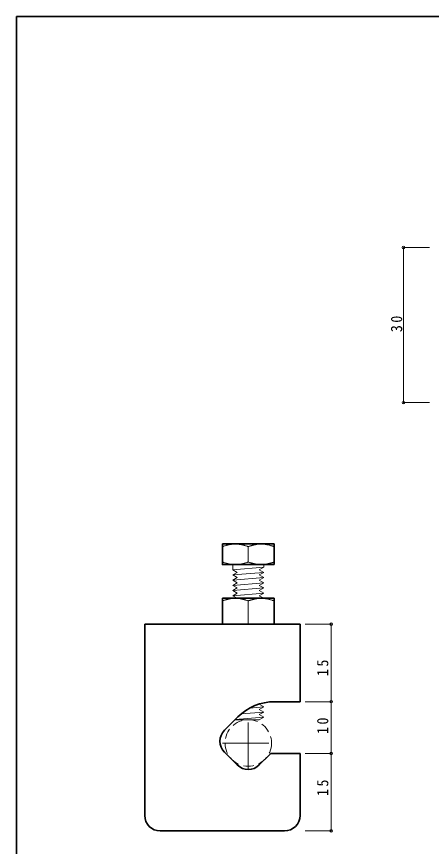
# Model space of a CAD drawing. Units: millimetres on the paper. Extents: x -195 to 195, y -138 to 138.
# Drawn here: x -194.8 to -114.6, y -23 to 137.5 of the extents above; entities that cross this region are included whole.
import ezdxf

# ---------------------------------------------------------------- set-up
doc = ezdxf.new("R2010")
doc.units = ezdxf.units.MM
doc.header["$PDMODE"] = 32
doc.header["$PDSIZE"] = 0.5
doc.linetypes.add('CHAIN2', pattern=[12, 9, -1, 1, -1])
doc.linetypes.add('DASHED2', pattern=[3, 2, -1])
for name, color, linetype, lineweight in [('2-0_吊りボルト', 4, 'Continuous', 18), ('2-1_寸法', 4, 'Continuous', 18), ('2-3_金具', 4, 'Continuous', 18), ('2-B_ボルト', 4, 'Continuous', 18), ('F-0_図面枠', 4, 'Continuous', 18)]:
    doc.layers.add(name, color=color, linetype=linetype, lineweight=lineweight)
doc.styles.add('ＭＳ ゴシック', font='')
doc.styles.get('ＭＳ ゴシック').set_extended_font_data('MS Gothic')

msp = doc.modelspace()

# ---------------------------------------------------------------- linework, layer by layer
at = {"layer": '2-0_吊りボルト'}
msp.add_line((-120, 92.836), (-120, 62.836), dxfattribs=at)
at = {"layer": '2-0_吊りボルト', "linetype": 'CHAIN2'}
msp.add_line((-155.453, -3), (-155.475, -3), dxfattribs=at)
at = {"layer": '2-0_吊りボルト', "linetype": 'DASHED2'}
msp.add_circle((-149.999, -3), 4.5, dxfattribs=at)
at = {"layer": '2-1_寸法'}
for p, q in [((-120, 92.836), (-115, 92.836)), ((-120, 62.836), (-115, 62.836)), ((-133.999, 20), (-138.999, 20)), ((-133.999, 5), (-133.999, 20)), ((-133.999, 5), (-138.999, 5)), ((-133.999, 5), (-133.999, -5)), ((-133.999, -5), (-138.999, -5)), ((-133.999, -5), (-133.999, -20)), ((-133.999, -20), (-138.999, -20))]:
    msp.add_line(p, q, dxfattribs=at)
at = {"layer": '2-1_寸法', "linetype": 'CHAIN2'}
for p, q in [((-149.999, -8), (-149.999, 2)), ((-154.999, -3), (-144.999, -3))]:
    msp.add_line(p, q, dxfattribs=at)
at = {"layer": '2-1_寸法'}
for p in [(-120, 92.836), (-120, 62.836), (-133.999, 20), (-133.999, 5), (-133.999, -5), (-133.999, -20)]:
    msp.add_point(p, dxfattribs=at)
at = {"layer": '2-3_金具', "color": 7, "lineweight": 35}
for p, q in [((-169.999, -17), (-169.999, 20)), ((-139.999, 20), (-169.999, 20)), ((-139.999, 5), (-139.999, 20)), ((-144.928, 5), (-139.999, 5)), ((-151.999, 2.071), (-154.595, -0.525)), ((-154.595, -4.768), (-153.181, -6.182)), ((-152.12, -7.243), (-153.181, -6.182)), ((-147.877, -7.243), (-145.635, -5)), ((-139.999, -5), (-145.635, -5)), ((-139.999, -17), (-139.999, -5)), ((-142.999, -20), (-166.999, -20))]:
    msp.add_line(p, q, dxfattribs=at)
for centre, radius, start, end in [((-144.928, -5), 10, 90, 135), ((-152.474, -2.646), 3, 135, 225), ((-149.999, -5.121), 3, 225, 315), ((-166.999, -17), 3, 180, 270), ((-142.999, -17), 3, 270, 0)]:
    msp.add_arc(centre, radius, start, end, dxfattribs=at)
at = {"layer": '2-B_ボルト'}
for p, q in [((-149.999, 35), (-149.999, 32)), ((-152.999, 30.5), (-152.999, 31.5)), ((-152.999, 30.5), (-146.999, 31)), ((-152.999, 30.5), (-152.133, 30)), ((-146.999, 31), (-147.865, 30.5)), ((-146.999, 30), (-147.865, 30.5)), ((-146.999, 31), (-146.999, 31.5)), ((-146.999, 30), (-152.999, 29.5)), ((-152.999, 29.5), (-152.133, 30)), ((-152.999, 29.5), (-152.133, 30)), ((-152.999, 29.5), (-152.133, 29)), ((-152.999, 28.5), (-152.133, 29)), ((-152.999, 28.5), (-146.999, 29)), ((-146.999, 30), (-147.865, 29.5)), ((-146.999, 29), (-147.865, 29.5)), ((-146.999, 29), (-147.865, 28.5)), ((-152.999, 28.5), (-152.133, 28)), ((-146.999, 28), (-152.999, 27.5)), ((-152.999, 27.5), (-152.133, 28)), ((-152.999, 27.5), (-152.133, 28)), ((-152.999, 27.5), (-152.133, 27)), ((-146.999, 28), (-147.865, 28.5)), ((-146.999, 28), (-147.865, 27.5)), ((-146.999, 27), (-147.865, 27.5)), ((-152.999, 26.5), (-152.133, 27)), ((-152.999, 26.5), (-146.999, 27)), ((-152.999, 26.5), (-152.133, 26)), ((-146.999, 26), (-152.999, 25.5)), ((-152.999, 25.5), (-152.133, 26)), ((-152.999, 25.5), (-152.133, 26)), ((-146.999, 27), (-147.865, 26.5)), ((-146.999, 26), (-147.865, 26.5)), ((-146.999, 26), (-147.865, 25.5)), ((-152.999, 25.5), (-152.133, 25)), ((-149.999, 24.5), (-149.999, 20)), ((-146.999, 25), (-147.865, 25.5)), ((-146.999, 4), (-149.728, 3.773)), ((-147.656, 4.621), (-147.865, 4.5)), ((-146.999, 4), (-147.865, 4.5)), ((-146.999, 4), (-147.865, 3.5)), ((-146.999, 3), (-147.865, 3.5)), ((-152.531, 1.539), (-146.999, 2)), ((-151.387, 2.634), (-146.999, 3)), ((-146.999, 3), (-147.865, 2.5)), ((-146.999, 2), (-147.865, 2.5)), ((-146.999, 2), (-147.865, 1.5)), ((-152.57, 1.5), (-147.865, 1.5))]:
    msp.add_line(p, q, dxfattribs=at)
at = {"layer": '2-B_ボルト', "color": 7, "lineweight": 35}
for p, q in [((-154.999, 31.5), (-144.999, 31.5)), ((-154.999, 25), (-144.999, 25)), ((-154.999, 25), (-154.999, 20)), ((-154.906, 25), (-145.091, 25)), ((-144.999, 25), (-144.999, 20)), ((-154.999, 20), (-144.999, 20))]:
    msp.add_line(p, q, dxfattribs=at)
for points in [[(-154.999, 35.5), (-144.999, 35.5), (-144.999, 31.5)], [(-154.999, 35.5), (-154.999, 31.5), (-144.999, 31.5)]]:
    msp.add_lwpolyline(points, dxfattribs=at)
at = {"layer": '2-B_ボルト'}
for points in [[(-151.506, 35.397), (-151.592, 35.413), (-151.677, 35.428), (-151.763, 35.441), (-151.849, 35.454), (-151.935, 35.465), (-152.02, 35.474), (-152.106, 35.482), (-152.192, 35.489), (-152.278, 35.494), (-152.363, 35.498), (-152.449, 35.5), (-152.499, 35.5), (-152.548, 35.5), (-152.634, 35.498), (-152.72, 35.494), (-152.806, 35.489), (-152.891, 35.482), (-152.977, 35.474), (-153.063, 35.465), (-153.149, 35.454), (-153.234, 35.441), (-153.32, 35.428), (-153.406, 35.413), (-153.492, 35.397), (-153.577, 35.38), (-153.663, 35.363), (-153.749, 35.344), (-153.834, 35.324), (-153.92, 35.303), (-154.006, 35.282), (-154.092, 35.26), (-154.177, 35.238), (-154.263, 35.214), (-154.349, 35.191), (-154.435, 35.166), (-154.52, 35.142), (-154.606, 35.117), (-154.692, 35.092), (-154.778, 35.066)], [(-148.234, 35.441), (-148.32, 35.428), (-148.406, 35.413), (-148.492, 35.397), (-148.577, 35.38), (-148.663, 35.363), (-148.749, 35.344), (-148.834, 35.324), (-148.92, 35.303), (-149.006, 35.282), (-149.092, 35.26), (-149.177, 35.238), (-149.263, 35.214), (-149.349, 35.191), (-149.435, 35.166), (-149.52, 35.142), (-149.606, 35.117), (-149.692, 35.092), (-149.778, 35.066), (-149.863, 35.041), (-149.949, 35.015), (-149.999, 35), (-150.048, 35.015), (-150.134, 35.041), (-150.22, 35.066), (-150.306, 35.092), (-150.391, 35.117), (-150.477, 35.142), (-150.563, 35.166), (-150.649, 35.191), (-150.734, 35.214), (-150.82, 35.238), (-150.906, 35.26), (-150.992, 35.282), (-151.077, 35.303), (-151.163, 35.324), (-151.249, 35.344), (-151.334, 35.363), (-151.42, 35.38), (-151.506, 35.397)], [(-144.999, 35), (-145.048, 35.015), (-145.134, 35.041), (-145.22, 35.066), (-145.306, 35.092), (-145.391, 35.117), (-145.477, 35.142), (-145.563, 35.166), (-145.649, 35.191), (-145.734, 35.214), (-145.82, 35.238), (-145.906, 35.26), (-145.992, 35.282), (-146.077, 35.303), (-146.163, 35.324), (-146.249, 35.344), (-146.334, 35.363), (-146.42, 35.38), (-146.506, 35.397), (-146.592, 35.413), (-146.677, 35.428), (-146.763, 35.441), (-146.849, 35.454), (-146.935, 35.465), (-147.02, 35.474), (-147.106, 35.482), (-147.192, 35.489), (-147.278, 35.494), (-147.363, 35.498), (-147.449, 35.5), (-147.499, 35.5), (-147.548, 35.5), (-147.634, 35.498), (-147.72, 35.494), (-147.806, 35.489), (-147.891, 35.482), (-147.977, 35.474), (-148.063, 35.465), (-148.149, 35.454), (-148.234, 35.441)], [(-154.778, 35.066), (-154.863, 35.041), (-154.949, 35.015), (-154.999, 35)], [(-154.778, 31.934), (-154.863, 31.959), (-154.949, 31.985), (-154.999, 32)], [(-151.506, 31.603), (-151.592, 31.587), (-151.677, 31.572), (-151.763, 31.559), (-151.849, 31.546), (-151.935, 31.535), (-152.02, 31.526), (-152.106, 31.518), (-152.192, 31.511), (-152.278, 31.506), (-152.363, 31.502), (-152.449, 31.5), (-152.499, 31.5), (-152.548, 31.5), (-152.634, 31.502), (-152.72, 31.506), (-152.806, 31.511), (-152.891, 31.518), (-152.977, 31.526), (-153.063, 31.535), (-153.149, 31.546), (-153.234, 31.559), (-153.32, 31.572), (-153.406, 31.587), (-153.492, 31.603), (-153.577, 31.62), (-153.663, 31.637), (-153.749, 31.656), (-153.834, 31.676), (-153.92, 31.697), (-154.006, 31.718), (-154.092, 31.74), (-154.177, 31.762), (-154.263, 31.786), (-154.349, 31.809), (-154.435, 31.834), (-154.52, 31.858), (-154.606, 31.883), (-154.692, 31.908), (-154.778, 31.934)], [(-148.234, 31.559), (-148.32, 31.572), (-148.406, 31.587), (-148.492, 31.603), (-148.577, 31.62), (-148.663, 31.637), (-148.749, 31.656), (-148.834, 31.676), (-148.92, 31.697), (-149.006, 31.718), (-149.092, 31.74), (-149.177, 31.762), (-149.263, 31.786), (-149.349, 31.809), (-149.435, 31.834), (-149.52, 31.858), (-149.606, 31.883), (-149.692, 31.908), (-149.778, 31.934), (-149.863, 31.959), (-149.949, 31.985), (-149.999, 32), (-150.048, 31.985), (-150.134, 31.959), (-150.22, 31.934), (-150.306, 31.908), (-150.391, 31.883), (-150.477, 31.858), (-150.563, 31.834), (-150.649, 31.809), (-150.734, 31.786), (-150.82, 31.762), (-150.906, 31.74), (-150.992, 31.718), (-151.077, 31.697), (-151.163, 31.676), (-151.249, 31.656), (-151.334, 31.637), (-151.42, 31.62), (-151.506, 31.603)], [(-144.999, 32), (-145.048, 31.985), (-145.134, 31.959), (-145.22, 31.934), (-145.306, 31.908), (-145.391, 31.883), (-145.477, 31.858), (-145.563, 31.834), (-145.649, 31.809), (-145.734, 31.786), (-145.82, 31.762), (-145.906, 31.74), (-145.992, 31.718), (-146.077, 31.697), (-146.163, 31.676), (-146.249, 31.656), (-146.334, 31.637), (-146.42, 31.62), (-146.506, 31.603), (-146.592, 31.587), (-146.677, 31.572), (-146.763, 31.559), (-146.849, 31.546), (-146.935, 31.535), (-147.02, 31.526), (-147.106, 31.518), (-147.192, 31.511), (-147.278, 31.506), (-147.363, 31.502), (-147.449, 31.5), (-147.499, 31.5), (-147.548, 31.5), (-147.634, 31.502), (-147.72, 31.506), (-147.806, 31.511), (-147.891, 31.518), (-147.977, 31.526), (-148.063, 31.535), (-148.149, 31.546), (-148.234, 31.559)], [(-153.234, 24.941), (-153.32, 24.928), (-153.406, 24.913), (-153.492, 24.897), (-153.577, 24.88), (-153.663, 24.863), (-153.749, 24.844), (-153.834, 24.824), (-153.92, 24.803), (-154.006, 24.782), (-154.092, 24.76), (-154.177, 24.738), (-154.263, 24.714), (-154.349, 24.691), (-154.435, 24.666), (-154.52, 24.642), (-154.606, 24.617), (-154.692, 24.592), (-154.778, 24.566), (-154.863, 24.541), (-154.949, 24.515), (-154.999, 24.5)], [(-149.999, 24.5), (-150.048, 24.515), (-150.134, 24.541), (-150.22, 24.566), (-150.306, 24.592), (-150.391, 24.617), (-150.477, 24.642), (-150.563, 24.666), (-150.649, 24.691), (-150.734, 24.714), (-150.82, 24.738), (-150.906, 24.76), (-150.992, 24.782), (-151.077, 24.803), (-151.163, 24.824), (-151.249, 24.844), (-151.334, 24.863), (-151.42, 24.88), (-151.506, 24.897), (-151.592, 24.913), (-151.677, 24.928), (-151.763, 24.941), (-151.849, 24.954), (-151.935, 24.965), (-152.02, 24.974), (-152.106, 24.982), (-152.192, 24.989), (-152.278, 24.994), (-152.363, 24.998), (-152.449, 25), (-152.499, 25), (-152.548, 25), (-152.634, 24.998), (-152.72, 24.994), (-152.806, 24.989), (-152.891, 24.982), (-152.977, 24.974), (-153.063, 24.965), (-153.149, 24.954), (-153.234, 24.941)], [(-148.234, 24.941), (-148.32, 24.928), (-148.406, 24.913), (-148.492, 24.897), (-148.577, 24.88), (-148.663, 24.863), (-148.749, 24.844), (-148.834, 24.824), (-148.92, 24.803), (-149.006, 24.782), (-149.092, 24.76), (-149.177, 24.738), (-149.263, 24.714), (-149.349, 24.691), (-149.435, 24.666), (-149.52, 24.642), (-149.606, 24.617), (-149.692, 24.592), (-149.778, 24.566), (-149.863, 24.541), (-149.949, 24.515), (-149.999, 24.5)], [(-144.999, 24.5), (-145.048, 24.515), (-145.134, 24.541), (-145.22, 24.566), (-145.306, 24.592), (-145.391, 24.617), (-145.477, 24.642), (-145.563, 24.666), (-145.649, 24.691), (-145.734, 24.714), (-145.82, 24.738), (-145.906, 24.76), (-145.992, 24.782), (-146.077, 24.803), (-146.163, 24.824), (-146.249, 24.844), (-146.334, 24.863), (-146.42, 24.88), (-146.506, 24.897), (-146.592, 24.913), (-146.677, 24.928), (-146.763, 24.941), (-146.849, 24.954), (-146.935, 24.965), (-147.02, 24.974), (-147.106, 24.982), (-147.192, 24.989), (-147.278, 24.994), (-147.363, 24.998), (-147.449, 25), (-147.499, 25), (-147.548, 25), (-147.634, 24.998), (-147.72, 24.994), (-147.806, 24.989), (-147.891, 24.982), (-147.977, 24.974), (-148.063, 24.965), (-148.149, 24.954), (-148.234, 24.941)]]:
    msp.add_lwpolyline(points, dxfattribs=at)
at = {"layer": 'F-0_図面枠', "color": 7, "lineweight": 35}
for q in [(194.75, 137.5), (-194.75, -137.5)]:
    msp.add_line((-194.75, 137.5), q, dxfattribs=at)

# ---------------------------------------------------------------- texts
at = {"layer": '2-1_寸法', "color": 7, "char_height": 2.199, "attachment_point": 7, "rotation": 90, "style": 'ＭＳ ゴシック'}
for s, insert in [('\\T1.36;\\W0.9;30', (-120.231, 76.471)), ('\\T1.36;\\W0.9;15', (-134.499, 9.95)), ('\\T1.36;\\W0.9;10', (-134.499, -1.25)), ('\\T1.36;\\W0.9;15', (-134.499, -13.25))]:
    msp.add_mtext(s, dxfattribs=dict(at, insert=insert))

doc.saveas('drawing.dxf')
